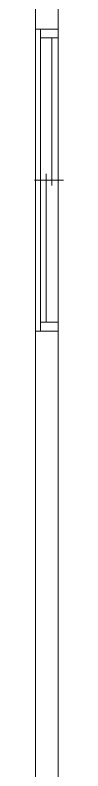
# Model space of a CAD drawing. Header units: millimetres. Extents: x -15161 to 10473752, y -72817 to 33960.
# Drawn here: x -1968 to -1949, y -6226 to -5713 of the extents above; entities that cross this region are included whole.
import ezdxf

# ---------------------------------------------------------------- set-up
doc = ezdxf.new("R2010")
doc.units = ezdxf.units.MM
doc.layers.add('PDF2_幾何圖形', color=7, linetype='Continuous')

# ---------------------------------------------------------------- blocks, each defined once
blk = doc.blocks.new('二樓建築底圖')
at = {"layer": 'PDF2_幾何圖形', "lineweight": 20}
for points in [[(-1952.34, -5722.82), (-1967.58, -5722.82), (-1967.58, -5569.6), (-1952.34, -5569.6)], [(-1952.34, -5927.68), (-1952.34, -6480.47), (-1967.58, -6480.47), (-1967.58, -5927.68)]]:
    blk.add_lwpolyline(points, close=True, dxfattribs=at)
at = {"layer": 'PDF2_幾何圖形', "lineweight": 5}
for points in [[(-1967.58, -5722.82), (-1967.58, -5927.68)], [(-1964.19, -5722.82), (-1964.19, -5927.68)], [(-1952.34, -5722.82), (-1952.34, -5927.68)], [(-1952.34, -5728.74), (-1964.19, -5728.74)], [(-1956.57, -5728.74), (-1956.57, -5829.06)], [(-1960.38, -5921.75), (-1960.38, -5821.02)], [(-1948.53, -5825.25), (-1968.43, -5825.25)], [(-1952.34, -5921.75), (-1964.19, -5921.75)]]:
    blk.add_lwpolyline(points, dxfattribs=at)

msp = doc.modelspace()

# ---------------------------------------------------------------- block references
at = {"color": 5}
msp.add_blockref('二樓建築底圖', (0, 0), dxfattribs=at)

doc.saveas('drawing.dxf')
